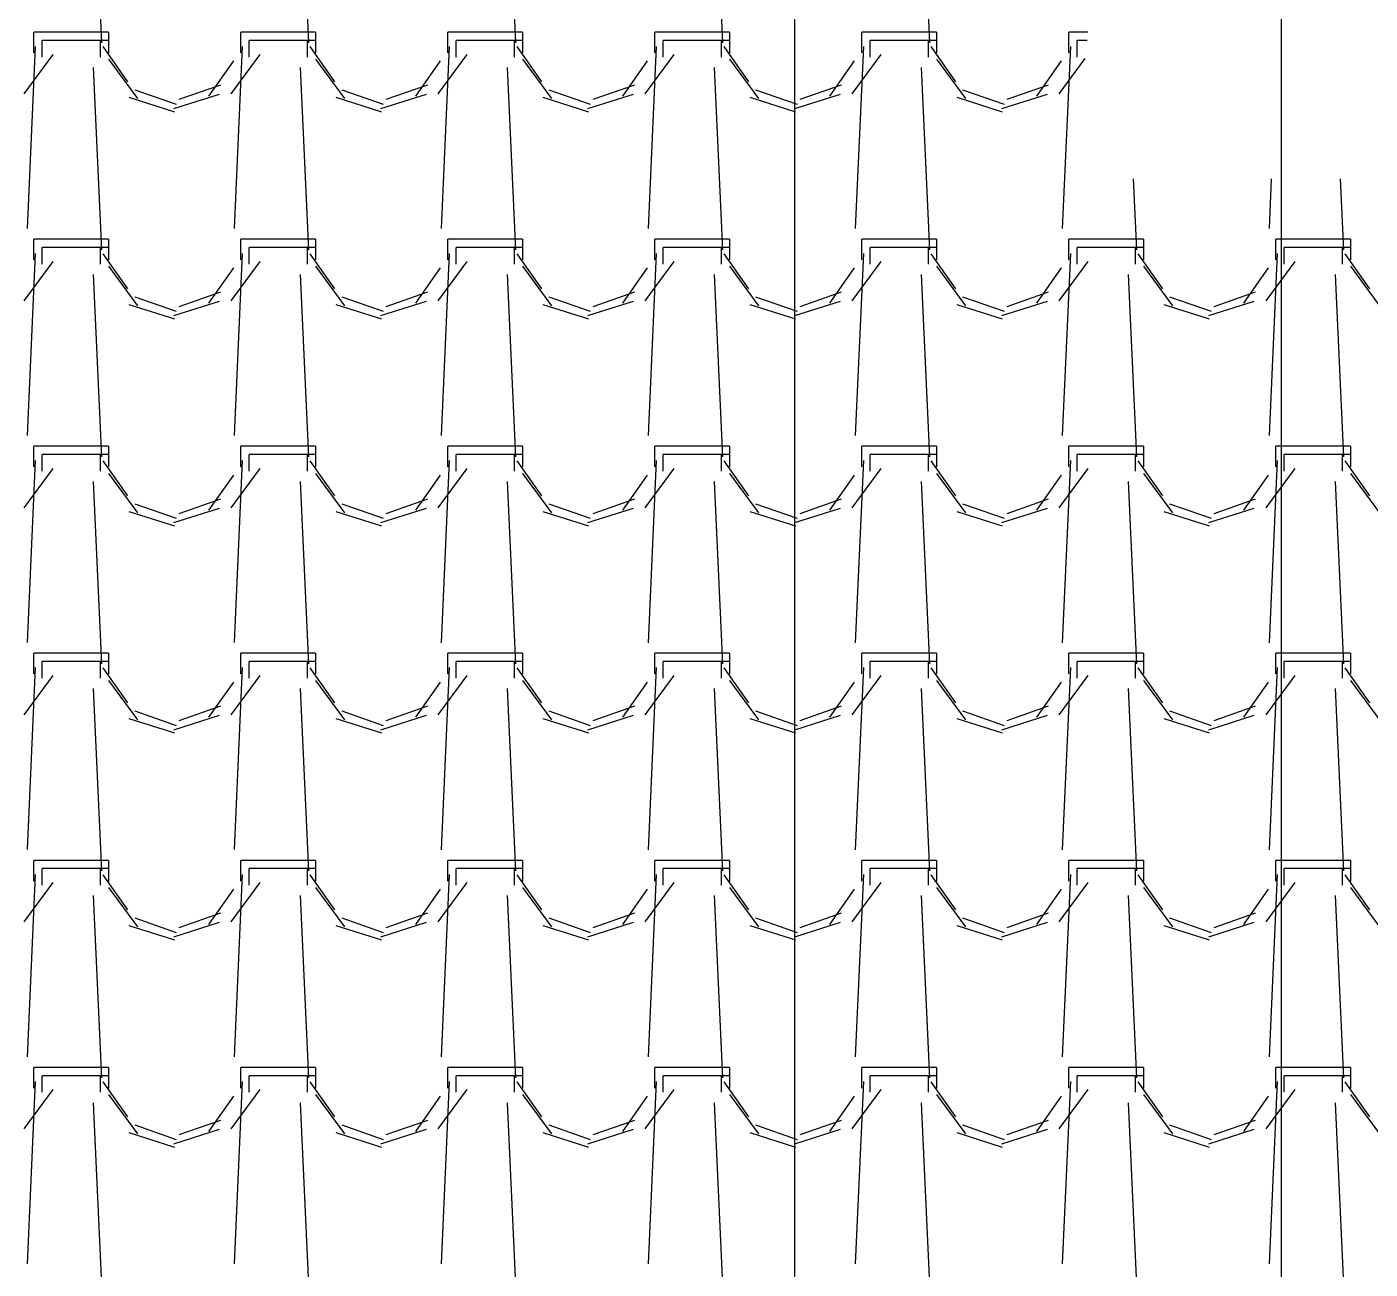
# Model space of a CAD drawing. Header units: millimetres. Extents: x 3923 to 4007, y 744 to 863.
# Drawn here: x 3932.174 to 3933.809, y 844.288 to 845.8 of the extents above; entities that cross this region are included whole.
import ezdxf

# ---------------------------------------------------------------- set-up
doc = ezdxf.new("R2010")
doc.units = ezdxf.units.MM
for name, color, linetype in [('-HIDRO', 8, 'Continuous'), ('AF', 5, 'Continuous'), ('Esgoto', 5, 'Continuous')]:
    doc.layers.add(name, color=color, linetype=linetype)

msp = doc.modelspace()

# ---------------------------------------------------------------- linework, layer by layer
at = {"layer": '-HIDRO', "linetype": 'Continuous'}
for p, q in [((3932.2543, 846.0026), (3932.2643, 845.7808)), ((3932.5063, 846.0026), (3932.5163, 845.7808)), ((3932.7583, 846.0026), (3932.7683, 845.7808)), ((3933.0103, 846.0026), (3933.0203, 845.7808)), ((3933.2623, 846.0026), (3933.2723, 845.7808)), ((3932.2628, 845.7936), (3932.1822, 845.7936)), ((3932.1822, 845.7684), (3932.1822, 845.7936)), ((3932.2628, 845.7835), (3932.1922, 845.7835)), ((3932.1922, 845.7633), (3932.1922, 845.7835)), ((3932.2729, 845.7936), (3932.2628, 845.7936)), ((3932.2628, 845.7835), (3932.2628, 845.7633)), ((3932.2729, 845.7835), (3932.2628, 845.7835)), ((3932.2729, 845.7936), (3932.2729, 845.7684)), ((3932.5148, 845.7936), (3932.4342, 845.7936)), ((3932.4342, 845.7684), (3932.4342, 845.7936)), ((3932.5148, 845.7835), (3932.4442, 845.7835)), ((3932.4442, 845.7633), (3932.4442, 845.7835)), ((3932.5249, 845.7936), (3932.5148, 845.7936)), ((3932.5148, 845.7835), (3932.5148, 845.7633)), ((3932.5249, 845.7835), (3932.5148, 845.7835)), ((3932.5249, 845.7936), (3932.5249, 845.7684)), ((3932.7668, 845.7936), (3932.6862, 845.7936)), ((3932.6862, 845.7684), (3932.6862, 845.7936)), ((3932.7668, 845.7835), (3932.6962, 845.7835)), ((3932.6962, 845.7633), (3932.6962, 845.7835)), ((3932.7769, 845.7936), (3932.7668, 845.7936)), ((3932.7668, 845.7835), (3932.7668, 845.7633)), ((3932.7769, 845.7835), (3932.7668, 845.7835)), ((3932.7769, 845.7936), (3932.7769, 845.7684)), ((3933.0188, 845.7936), (3932.9382, 845.7936)), ((3932.9382, 845.7684), (3932.9382, 845.7936)), ((3933.0188, 845.7835), (3932.9482, 845.7835)), ((3932.9482, 845.7633), (3932.9482, 845.7835)), ((3933.0289, 845.7936), (3933.0188, 845.7936)), ((3933.0188, 845.7835), (3933.0188, 845.7633)), ((3933.0289, 845.7835), (3933.0188, 845.7835)), ((3933.0289, 845.7936), (3933.0289, 845.7684)), ((3933.2708, 845.7936), (3933.1902, 845.7936)), ((3933.1902, 845.7684), (3933.1902, 845.7936)), ((3933.2708, 845.7835), (3933.2002, 845.7835)), ((3933.2002, 845.7633), (3933.2002, 845.7835)), ((3933.2809, 845.7936), (3933.2708, 845.7936)), ((3933.2708, 845.7835), (3933.2708, 845.7633)), ((3933.2809, 845.7835), (3933.2708, 845.7835)), ((3933.2809, 845.7936), (3933.2809, 845.7684)), ((3933.4654, 845.7936), (3933.4422, 845.7936)), ((3933.4422, 845.7684), (3933.4422, 845.7936)), ((3933.4643, 845.7835), (3933.4522, 845.7835)), ((3933.4522, 845.7633), (3933.4522, 845.7835)), ((3932.1703, 845.7187), (3932.2056, 845.7666)), ((3932.1838, 845.7763), (3932.1738, 845.5546)), ((3932.2659, 845.776), (3932.2961, 845.7332)), ((3932.4223, 845.7187), (3932.4576, 845.7666)), ((3932.4358, 845.7763), (3932.4258, 845.5546)), ((3932.5179, 845.776), (3932.5481, 845.7332)), ((3932.6743, 845.7187), (3932.7096, 845.7666)), ((3932.6878, 845.7763), (3932.6778, 845.5545)), ((3932.7699, 845.776), (3932.8001, 845.7332)), ((3932.9263, 845.7187), (3932.9616, 845.7666)), ((3932.9398, 845.7763), (3932.9298, 845.5545)), ((3933.0219, 845.776), (3933.0521, 845.7332)), ((3933.1783, 845.7187), (3933.2136, 845.7666)), ((3933.1919, 845.7763), (3933.1818, 845.5545)), ((3933.2739, 845.776), (3933.3041, 845.7332)), ((3933.4439, 845.7763), (3933.4338, 845.5545)), ((3932.2543, 845.7506), (3932.2643, 845.5288)), ((3932.2728, 845.7606), (3932.3081, 845.7127)), ((3932.395, 845.7157), (3932.4253, 845.7586)), ((3932.5063, 845.7506), (3932.5163, 845.5288)), ((3932.5248, 845.7606), (3932.5601, 845.7127)), ((3932.647, 845.7157), (3932.6773, 845.7586)), ((3932.7583, 845.7506), (3932.7683, 845.5288)), ((3932.7768, 845.7606), (3932.8121, 845.7127)), ((3932.899, 845.7157), (3932.9293, 845.7586)), ((3933.0103, 845.7506), (3933.0203, 845.5288)), ((3933.0288, 845.7606), (3933.0641, 845.7127)), ((3933.151, 845.7157), (3933.1813, 845.7586)), ((3933.2623, 845.7506), (3933.2723, 845.5288)), ((3933.2808, 845.7606), (3933.3161, 845.7127)), ((3933.403, 845.7157), (3933.4333, 845.7586)), ((3933.4303, 845.7187), (3933.4619, 845.7615)), ((3932.3048, 845.7236), (3932.3552, 845.7059)), ((3932.3525, 845.7006), (3932.4079, 845.7182)), ((3932.3591, 845.7119), (3932.4095, 845.7295)), ((3932.5568, 845.7236), (3932.6072, 845.7059)), ((3932.6045, 845.7006), (3932.6599, 845.7182)), ((3932.6111, 845.7119), (3932.6615, 845.7295)), ((3932.8088, 845.7236), (3932.8592, 845.7059)), ((3932.8565, 845.7006), (3932.9119, 845.7182)), ((3932.8631, 845.7119), (3932.9135, 845.7295)), ((3933.0608, 845.7236), (3933.1112, 845.7059)), ((3933.1085, 845.7006), (3933.1639, 845.7182)), ((3933.1151, 845.7119), (3933.1655, 845.7295)), ((3933.3128, 845.7236), (3933.3632, 845.7059)), ((3933.3605, 845.7006), (3933.4159, 845.7182)), ((3933.3671, 845.7119), (3933.4175, 845.7295)), ((3932.2977, 845.7143), (3932.3531, 845.6967)), ((3932.5497, 845.7143), (3932.6051, 845.6967)), ((3932.8017, 845.7143), (3932.8571, 845.6967)), ((3933.0537, 845.7143), (3933.1091, 845.6967)), ((3933.3057, 845.7143), (3933.3611, 845.6967)), ((3933.5204, 845.6149), (3933.5244, 845.5288)), ((3933.6885, 845.6149), (3933.6858, 845.5545)), ((3933.7724, 845.6149), (3933.7764, 845.5288)), ((3932.2628, 845.5416), (3932.1822, 845.5416)), ((3932.1822, 845.5164), (3932.1822, 845.5416)), ((3932.2729, 845.5416), (3932.2628, 845.5416)), ((3932.2729, 845.5416), (3932.2729, 845.5164)), ((3932.5148, 845.5416), (3932.4342, 845.5416)), ((3932.4342, 845.5164), (3932.4342, 845.5416)), ((3932.5249, 845.5416), (3932.5148, 845.5416)), ((3932.5249, 845.5416), (3932.5249, 845.5164)), ((3932.7668, 845.5416), (3932.6862, 845.5416)), ((3932.6862, 845.5164), (3932.6862, 845.5416)), ((3932.7769, 845.5416), (3932.7668, 845.5416)), ((3932.7769, 845.5416), (3932.7769, 845.5164)), ((3933.0188, 845.5416), (3932.9382, 845.5416)), ((3932.9382, 845.5164), (3932.9382, 845.5416)), ((3933.0289, 845.5416), (3933.0188, 845.5416)), ((3933.0289, 845.5416), (3933.0289, 845.5164)), ((3933.2708, 845.5416), (3933.1902, 845.5416)), ((3933.1902, 845.5164), (3933.1902, 845.5416)), ((3933.2809, 845.5416), (3933.2708, 845.5416)), ((3933.2809, 845.5416), (3933.2809, 845.5164)), ((3933.5228, 845.5416), (3933.4422, 845.5416)), ((3933.4422, 845.5164), (3933.4422, 845.5416)), ((3933.5329, 845.5416), (3933.5228, 845.5416)), ((3933.5329, 845.5416), (3933.5329, 845.5164)), ((3933.7748, 845.5416), (3933.6942, 845.5416)), ((3933.6942, 845.5164), (3933.6942, 845.5416)), ((3933.7849, 845.5416), (3933.7748, 845.5416)), ((3933.7849, 845.5416), (3933.7849, 845.5164)), ((3932.1838, 845.5243), (3932.1738, 845.3026)), ((3932.2628, 845.5315), (3932.1922, 845.5315)), ((3932.1922, 845.5113), (3932.1922, 845.5315)), ((3932.2628, 845.5315), (3932.2628, 845.5113)), ((3932.2729, 845.5315), (3932.2628, 845.5315)), ((3932.2659, 845.524), (3932.2961, 845.4812)), ((3932.4358, 845.5243), (3932.4258, 845.3026)), ((3932.5148, 845.5315), (3932.4442, 845.5315)), ((3932.4442, 845.5113), (3932.4442, 845.5315)), ((3932.5148, 845.5315), (3932.5148, 845.5113)), ((3932.5249, 845.5315), (3932.5148, 845.5315)), ((3932.5179, 845.524), (3932.5481, 845.4812)), ((3932.6878, 845.5243), (3932.6778, 845.3025)), ((3932.7668, 845.5315), (3932.6962, 845.5315)), ((3932.6962, 845.5113), (3932.6962, 845.5315)), ((3932.7668, 845.5315), (3932.7668, 845.5113)), ((3932.7769, 845.5315), (3932.7668, 845.5315)), ((3932.7699, 845.524), (3932.8001, 845.4812)), ((3932.9398, 845.5243), (3932.9298, 845.3025)), ((3933.0188, 845.5315), (3932.9482, 845.5315)), ((3932.9482, 845.5113), (3932.9482, 845.5315)), ((3933.0188, 845.5315), (3933.0188, 845.5113)), ((3933.0289, 845.5315), (3933.0188, 845.5315)), ((3933.0219, 845.524), (3933.0521, 845.4812)), ((3933.1919, 845.5243), (3933.1818, 845.3025)), ((3933.2708, 845.5315), (3933.2002, 845.5315)), ((3933.2002, 845.5113), (3933.2002, 845.5315)), ((3933.2708, 845.5315), (3933.2708, 845.5113)), ((3933.2809, 845.5315), (3933.2708, 845.5315)), ((3933.2739, 845.524), (3933.3041, 845.4812)), ((3933.4439, 845.5243), (3933.4338, 845.3025)), ((3933.5228, 845.5315), (3933.4522, 845.5315)), ((3933.4522, 845.5113), (3933.4522, 845.5315)), ((3933.5228, 845.5315), (3933.5228, 845.5113)), ((3933.5329, 845.5315), (3933.5228, 845.5315)), ((3933.5259, 845.524), (3933.5561, 845.4812)), ((3933.6959, 845.5243), (3933.6858, 845.3025)), ((3933.7748, 845.5315), (3933.7042, 845.5315)), ((3933.7042, 845.5113), (3933.7042, 845.5315)), ((3933.7748, 845.5315), (3933.7748, 845.5113)), ((3933.7849, 845.5315), (3933.7748, 845.5315)), ((3933.7779, 845.524), (3933.8081, 845.4812)), ((3932.1703, 845.4667), (3932.2056, 845.5145)), ((3932.2728, 845.5086), (3932.3081, 845.4607)), ((3932.395, 845.4637), (3932.4253, 845.5066)), ((3932.4223, 845.4667), (3932.4576, 845.5145)), ((3932.5248, 845.5086), (3932.5601, 845.4607)), ((3932.647, 845.4637), (3932.6773, 845.5066)), ((3932.6743, 845.4667), (3932.7096, 845.5145)), ((3932.7768, 845.5086), (3932.8121, 845.4607)), ((3932.899, 845.4637), (3932.9293, 845.5066)), ((3932.9263, 845.4667), (3932.9616, 845.5145)), ((3933.0288, 845.5086), (3933.0641, 845.4607)), ((3933.151, 845.4637), (3933.1813, 845.5066)), ((3933.1783, 845.4667), (3933.2136, 845.5145)), ((3933.2808, 845.5086), (3933.3161, 845.4607)), ((3933.403, 845.4637), (3933.4333, 845.5066)), ((3933.4303, 845.4667), (3933.4656, 845.5145)), ((3933.5328, 845.5086), (3933.5681, 845.4607)), ((3933.655, 845.4637), (3933.6853, 845.5066)), ((3933.6823, 845.4667), (3933.7176, 845.5145)), ((3933.7848, 845.5086), (3933.8201, 845.4607)), ((3932.2543, 845.4986), (3932.2643, 845.2768)), ((3932.5063, 845.4986), (3932.5163, 845.2768)), ((3932.7583, 845.4986), (3932.7683, 845.2768)), ((3933.0103, 845.4986), (3933.0203, 845.2768)), ((3933.2623, 845.4986), (3933.2723, 845.2768)), ((3933.5143, 845.4986), (3933.5244, 845.2768)), ((3933.7663, 845.4986), (3933.7764, 845.2768)), ((3932.3048, 845.4716), (3932.3552, 845.4539)), ((3932.3591, 845.4599), (3932.4095, 845.4775)), ((3932.5568, 845.4716), (3932.6072, 845.4539)), ((3932.6111, 845.4599), (3932.6615, 845.4775)), ((3932.8088, 845.4716), (3932.8592, 845.4539)), ((3932.8631, 845.4599), (3932.9135, 845.4775)), ((3933.0608, 845.4716), (3933.1112, 845.4539)), ((3933.1151, 845.4599), (3933.1655, 845.4775)), ((3933.3128, 845.4716), (3933.3632, 845.4539)), ((3933.3671, 845.4599), (3933.4175, 845.4775)), ((3933.5648, 845.4716), (3933.6152, 845.4539)), ((3933.6191, 845.4599), (3933.6695, 845.4775)), ((3932.2977, 845.4623), (3932.3531, 845.4447)), ((3932.3525, 845.4486), (3932.4079, 845.4662)), ((3932.5497, 845.4623), (3932.6051, 845.4447)), ((3932.6045, 845.4486), (3932.6599, 845.4662)), ((3932.8017, 845.4623), (3932.8571, 845.4447)), ((3932.8565, 845.4486), (3932.9119, 845.4662)), ((3933.0537, 845.4623), (3933.1091, 845.4447)), ((3933.1085, 845.4486), (3933.1639, 845.4662)), ((3933.3057, 845.4623), (3933.3611, 845.4447)), ((3933.3605, 845.4486), (3933.4159, 845.4662)), ((3933.5577, 845.4623), (3933.6131, 845.4447)), ((3933.6125, 845.4486), (3933.6679, 845.4662)), ((3932.2628, 845.2896), (3932.1822, 845.2896)), ((3932.1822, 845.2644), (3932.1822, 845.2896)), ((3932.2628, 845.2795), (3932.1922, 845.2795)), ((3932.1922, 845.2593), (3932.1922, 845.2795)), ((3932.2729, 845.2896), (3932.2628, 845.2896)), ((3932.2628, 845.2795), (3932.2628, 845.2593)), ((3932.2729, 845.2795), (3932.2628, 845.2795)), ((3932.2729, 845.2896), (3932.2729, 845.2644)), ((3932.5148, 845.2896), (3932.4342, 845.2896)), ((3932.4342, 845.2644), (3932.4342, 845.2896)), ((3932.5148, 845.2795), (3932.4442, 845.2795)), ((3932.4442, 845.2593), (3932.4442, 845.2795)), ((3932.5249, 845.2896), (3932.5148, 845.2896)), ((3932.5148, 845.2795), (3932.5148, 845.2593)), ((3932.5249, 845.2795), (3932.5148, 845.2795)), ((3932.5249, 845.2896), (3932.5249, 845.2644)), ((3932.7668, 845.2896), (3932.6862, 845.2896)), ((3932.6862, 845.2644), (3932.6862, 845.2896)), ((3932.7668, 845.2795), (3932.6962, 845.2795)), ((3932.6962, 845.2593), (3932.6962, 845.2795)), ((3932.7769, 845.2896), (3932.7668, 845.2896)), ((3932.7668, 845.2795), (3932.7668, 845.2593)), ((3932.7769, 845.2795), (3932.7668, 845.2795)), ((3932.7769, 845.2896), (3932.7769, 845.2644)), ((3933.0188, 845.2896), (3932.9382, 845.2896)), ((3932.9382, 845.2644), (3932.9382, 845.2896)), ((3933.0188, 845.2795), (3932.9482, 845.2795)), ((3932.9482, 845.2593), (3932.9482, 845.2795)), ((3933.0289, 845.2896), (3933.0188, 845.2896)), ((3933.0188, 845.2795), (3933.0188, 845.2593)), ((3933.0289, 845.2795), (3933.0188, 845.2795)), ((3933.0289, 845.2896), (3933.0289, 845.2644)), ((3933.2708, 845.2896), (3933.1902, 845.2896)), ((3933.1902, 845.2644), (3933.1902, 845.2896)), ((3933.2708, 845.2795), (3933.2002, 845.2795)), ((3933.2002, 845.2593), (3933.2002, 845.2795)), ((3933.2809, 845.2896), (3933.2708, 845.2896)), ((3933.2708, 845.2795), (3933.2708, 845.2593)), ((3933.2809, 845.2795), (3933.2708, 845.2795)), ((3933.2809, 845.2896), (3933.2809, 845.2644)), ((3933.5228, 845.2896), (3933.4422, 845.2896)), ((3933.4422, 845.2644), (3933.4422, 845.2896)), ((3933.5228, 845.2795), (3933.4522, 845.2795)), ((3933.4522, 845.2593), (3933.4522, 845.2795)), ((3933.5329, 845.2896), (3933.5228, 845.2896)), ((3933.5228, 845.2795), (3933.5228, 845.2593)), ((3933.5329, 845.2795), (3933.5228, 845.2795)), ((3933.5329, 845.2896), (3933.5329, 845.2644)), ((3933.7748, 845.2896), (3933.6942, 845.2896)), ((3933.6942, 845.2644), (3933.6942, 845.2896)), ((3933.7748, 845.2795), (3933.7042, 845.2795)), ((3933.7042, 845.2593), (3933.7042, 845.2795)), ((3933.7849, 845.2896), (3933.7748, 845.2896)), ((3933.7748, 845.2795), (3933.7748, 845.2593)), ((3933.7849, 845.2795), (3933.7748, 845.2795)), ((3933.7849, 845.2896), (3933.7849, 845.2644)), ((3932.1703, 845.2147), (3932.2056, 845.2625)), ((3932.1838, 845.2723), (3932.1738, 845.0506)), ((3932.2659, 845.272), (3932.2961, 845.2292)), ((3932.4223, 845.2147), (3932.4576, 845.2625)), ((3932.4358, 845.2723), (3932.4258, 845.0506)), ((3932.5179, 845.272), (3932.5481, 845.2292)), ((3932.6743, 845.2147), (3932.7096, 845.2625)), ((3932.6878, 845.2723), (3932.6778, 845.0505)), ((3932.7699, 845.272), (3932.8001, 845.2292)), ((3932.9263, 845.2147), (3932.9616, 845.2625)), ((3932.9398, 845.2723), (3932.9298, 845.0505)), ((3933.0219, 845.272), (3933.0521, 845.2292)), ((3933.1783, 845.2147), (3933.2136, 845.2625)), ((3933.1919, 845.2723), (3933.1818, 845.0505)), ((3933.2739, 845.272), (3933.3041, 845.2292)), ((3933.4303, 845.2147), (3933.4656, 845.2625)), ((3933.4439, 845.2723), (3933.4338, 845.0505)), ((3933.5259, 845.272), (3933.5561, 845.2292)), ((3933.6823, 845.2147), (3933.7176, 845.2625)), ((3933.6959, 845.2723), (3933.6858, 845.0505)), ((3933.7779, 845.272), (3933.8081, 845.2292)), ((3932.2543, 845.2466), (3932.2643, 845.0248)), ((3932.2728, 845.2566), (3932.3081, 845.2087)), ((3932.395, 845.2117), (3932.4253, 845.2546)), ((3932.5063, 845.2466), (3932.5163, 845.0248)), ((3932.5248, 845.2566), (3932.5601, 845.2087)), ((3932.647, 845.2117), (3932.6773, 845.2546)), ((3932.7583, 845.2466), (3932.7683, 845.0248)), ((3932.7768, 845.2566), (3932.8121, 845.2087)), ((3932.899, 845.2117), (3932.9293, 845.2546)), ((3933.0103, 845.2466), (3933.0203, 845.0248)), ((3933.0288, 845.2566), (3933.0641, 845.2087)), ((3933.151, 845.2117), (3933.1813, 845.2546)), ((3933.2623, 845.2466), (3933.2723, 845.0248)), ((3933.2808, 845.2566), (3933.3161, 845.2087)), ((3933.403, 845.2117), (3933.4333, 845.2546)), ((3933.5143, 845.2466), (3933.5244, 845.0248)), ((3933.5328, 845.2566), (3933.5681, 845.2087)), ((3933.655, 845.2117), (3933.6853, 845.2546)), ((3933.7663, 845.2466), (3933.7764, 845.0248)), ((3933.7848, 845.2566), (3933.8201, 845.2087)), ((3932.3591, 845.2079), (3932.4095, 845.2255)), ((3932.6111, 845.2079), (3932.6615, 845.2255)), ((3932.8631, 845.2079), (3932.9135, 845.2255)), ((3933.1151, 845.2079), (3933.1655, 845.2255)), ((3933.3671, 845.2079), (3933.4175, 845.2255)), ((3933.6191, 845.2079), (3933.6695, 845.2255)), ((3932.2977, 845.2103), (3932.3531, 845.1927)), ((3932.3048, 845.2196), (3932.3552, 845.2019)), ((3932.3525, 845.1966), (3932.4079, 845.2142)), ((3932.5497, 845.2103), (3932.6051, 845.1927)), ((3932.5568, 845.2196), (3932.6072, 845.2019)), ((3932.6045, 845.1966), (3932.6599, 845.2142)), ((3932.8017, 845.2103), (3932.8571, 845.1927)), ((3932.8088, 845.2196), (3932.8592, 845.2019)), ((3932.8565, 845.1966), (3932.9119, 845.2142)), ((3933.0537, 845.2103), (3933.1091, 845.1927)), ((3933.0608, 845.2196), (3933.1112, 845.2019)), ((3933.1085, 845.1966), (3933.1639, 845.2142)), ((3933.3057, 845.2103), (3933.3611, 845.1927)), ((3933.3128, 845.2196), (3933.3632, 845.2019)), ((3933.3605, 845.1966), (3933.4159, 845.2142)), ((3933.5577, 845.2103), (3933.6131, 845.1927)), ((3933.5648, 845.2196), (3933.6152, 845.2019)), ((3933.6125, 845.1966), (3933.6679, 845.2142)), ((3932.2628, 845.0376), (3932.1822, 845.0376)), ((3932.1822, 845.0124), (3932.1822, 845.0376)), ((3932.2729, 845.0376), (3932.2628, 845.0376)), ((3932.2729, 845.0376), (3932.2729, 845.0124)), ((3932.5148, 845.0376), (3932.4342, 845.0376)), ((3932.4342, 845.0124), (3932.4342, 845.0376)), ((3932.5249, 845.0376), (3932.5148, 845.0376)), ((3932.5249, 845.0376), (3932.5249, 845.0124)), ((3932.7668, 845.0376), (3932.6862, 845.0376)), ((3932.6862, 845.0124), (3932.6862, 845.0376)), ((3932.7769, 845.0376), (3932.7668, 845.0376)), ((3932.7769, 845.0376), (3932.7769, 845.0124)), ((3933.0188, 845.0376), (3932.9382, 845.0376)), ((3932.9382, 845.0124), (3932.9382, 845.0376)), ((3933.0289, 845.0376), (3933.0188, 845.0376)), ((3933.0289, 845.0376), (3933.0289, 845.0124)), ((3933.2708, 845.0376), (3933.1902, 845.0376)), ((3933.1902, 845.0124), (3933.1902, 845.0376)), ((3933.2809, 845.0376), (3933.2708, 845.0376)), ((3933.2809, 845.0376), (3933.2809, 845.0124)), ((3933.5228, 845.0376), (3933.4422, 845.0376)), ((3933.4422, 845.0124), (3933.4422, 845.0376)), ((3933.5329, 845.0376), (3933.5228, 845.0376)), ((3933.5329, 845.0376), (3933.5329, 845.0124)), ((3933.7748, 845.0376), (3933.6942, 845.0376)), ((3933.6942, 845.0124), (3933.6942, 845.0376)), ((3933.7849, 845.0376), (3933.7748, 845.0376)), ((3933.7849, 845.0376), (3933.7849, 845.0124)), ((3932.1838, 845.0203), (3932.1738, 844.7986)), ((3932.2628, 845.0275), (3932.1922, 845.0275)), ((3932.1922, 845.0073), (3932.1922, 845.0275)), ((3932.2628, 845.0275), (3932.2628, 845.0073)), ((3932.2729, 845.0275), (3932.2628, 845.0275)), ((3932.2659, 845.02), (3932.2961, 844.9772)), ((3932.4358, 845.0203), (3932.4258, 844.7986)), ((3932.5148, 845.0275), (3932.4442, 845.0275)), ((3932.4442, 845.0073), (3932.4442, 845.0275)), ((3932.5148, 845.0275), (3932.5148, 845.0073)), ((3932.5249, 845.0275), (3932.5148, 845.0275)), ((3932.5179, 845.02), (3932.5481, 844.9772)), ((3932.6878, 845.0203), (3932.6778, 844.7985)), ((3932.7668, 845.0275), (3932.6962, 845.0275)), ((3932.6962, 845.0073), (3932.6962, 845.0275)), ((3932.7668, 845.0275), (3932.7668, 845.0073)), ((3932.7769, 845.0275), (3932.7668, 845.0275)), ((3932.7699, 845.02), (3932.8001, 844.9772)), ((3932.9398, 845.0203), (3932.9298, 844.7985)), ((3933.0188, 845.0275), (3932.9482, 845.0275)), ((3932.9482, 845.0073), (3932.9482, 845.0275)), ((3933.0188, 845.0275), (3933.0188, 845.0073)), ((3933.0289, 845.0275), (3933.0188, 845.0275)), ((3933.0219, 845.02), (3933.0521, 844.9772)), ((3933.1919, 845.0203), (3933.1818, 844.7985)), ((3933.2708, 845.0275), (3933.2002, 845.0275)), ((3933.2002, 845.0073), (3933.2002, 845.0275)), ((3933.2708, 845.0275), (3933.2708, 845.0073)), ((3933.2809, 845.0275), (3933.2708, 845.0275)), ((3933.2739, 845.02), (3933.3041, 844.9772)), ((3933.4439, 845.0203), (3933.4338, 844.7985)), ((3933.5228, 845.0275), (3933.4522, 845.0275)), ((3933.4522, 845.0073), (3933.4522, 845.0275)), ((3933.5228, 845.0275), (3933.5228, 845.0073)), ((3933.5329, 845.0275), (3933.5228, 845.0275)), ((3933.5259, 845.02), (3933.5561, 844.9772)), ((3933.6959, 845.0203), (3933.6858, 844.7985)), ((3933.7748, 845.0275), (3933.7042, 845.0275)), ((3933.7042, 845.0073), (3933.7042, 845.0275)), ((3933.7748, 845.0275), (3933.7748, 845.0073)), ((3933.7849, 845.0275), (3933.7748, 845.0275)), ((3933.7779, 845.02), (3933.8081, 844.9772)), ((3932.1703, 844.9627), (3932.2056, 845.0105)), ((3932.2728, 845.0046), (3932.3081, 844.9567)), ((3932.395, 844.9597), (3932.4253, 845.0026)), ((3932.4223, 844.9627), (3932.4576, 845.0105)), ((3932.5248, 845.0046), (3932.5601, 844.9567)), ((3932.647, 844.9597), (3932.6773, 845.0026)), ((3932.6743, 844.9627), (3932.7096, 845.0105)), ((3932.7768, 845.0046), (3932.8121, 844.9567)), ((3932.899, 844.9597), (3932.9293, 845.0026)), ((3932.9263, 844.9627), (3932.9616, 845.0105)), ((3933.0288, 845.0046), (3933.0641, 844.9567)), ((3933.151, 844.9597), (3933.1813, 845.0026)), ((3933.1783, 844.9627), (3933.2136, 845.0105)), ((3933.2808, 845.0046), (3933.3161, 844.9567)), ((3933.403, 844.9597), (3933.4333, 845.0026)), ((3933.4303, 844.9627), (3933.4656, 845.0105)), ((3933.5328, 845.0046), (3933.5681, 844.9567)), ((3933.655, 844.9597), (3933.6853, 845.0026)), ((3933.6823, 844.9627), (3933.7176, 845.0105)), ((3933.7848, 845.0046), (3933.8201, 844.9567)), ((3932.2543, 844.9946), (3932.2643, 844.7728)), ((3932.5063, 844.9946), (3932.5163, 844.7728)), ((3932.7583, 844.9946), (3932.7683, 844.7728)), ((3933.0103, 844.9946), (3933.0203, 844.7728)), ((3933.2623, 844.9946), (3933.2723, 844.7728)), ((3933.5143, 844.9946), (3933.5244, 844.7728)), ((3933.7663, 844.9946), (3933.7764, 844.7728)), ((3932.3048, 844.9676), (3932.3552, 844.9499)), ((3932.3591, 844.9559), (3932.4095, 844.9735)), ((3932.5568, 844.9676), (3932.6072, 844.9499)), ((3932.6111, 844.9559), (3932.6615, 844.9735)), ((3932.8088, 844.9676), (3932.8592, 844.9499)), ((3932.8631, 844.9559), (3932.9135, 844.9735)), ((3933.0608, 844.9676), (3933.1112, 844.9499)), ((3933.1151, 844.9559), (3933.1655, 844.9735)), ((3933.3128, 844.9676), (3933.3632, 844.9499)), ((3933.3671, 844.9559), (3933.4175, 844.9735)), ((3933.5648, 844.9676), (3933.6152, 844.9499)), ((3933.6191, 844.9559), (3933.6695, 844.9735)), ((3932.2977, 844.9583), (3932.3531, 844.9407)), ((3932.3525, 844.9446), (3932.4079, 844.9622)), ((3932.5497, 844.9583), (3932.6051, 844.9407)), ((3932.6045, 844.9446), (3932.6599, 844.9622)), ((3932.8017, 844.9583), (3932.8571, 844.9407)), ((3932.8565, 844.9446), (3932.9119, 844.9622)), ((3933.0537, 844.9583), (3933.1091, 844.9407)), ((3933.1085, 844.9446), (3933.1639, 844.9622)), ((3933.3057, 844.9583), (3933.3611, 844.9407)), ((3933.3605, 844.9446), (3933.4159, 844.9622)), ((3933.5577, 844.9583), (3933.6131, 844.9407)), ((3933.6125, 844.9446), (3933.6679, 844.9622)), ((3932.2628, 844.7856), (3932.1822, 844.7856)), ((3932.1822, 844.7604), (3932.1822, 844.7856)), ((3932.2729, 844.7856), (3932.2628, 844.7856)), ((3932.2729, 844.7856), (3932.2729, 844.7604)), ((3932.5148, 844.7856), (3932.4342, 844.7856)), ((3932.4342, 844.7604), (3932.4342, 844.7856)), ((3932.5249, 844.7856), (3932.5148, 844.7856)), ((3932.5249, 844.7856), (3932.5249, 844.7604)), ((3932.7668, 844.7856), (3932.6862, 844.7856)), ((3932.6862, 844.7604), (3932.6862, 844.7856)), ((3932.7769, 844.7856), (3932.7668, 844.7856)), ((3932.7769, 844.7856), (3932.7769, 844.7604)), ((3933.0188, 844.7856), (3932.9382, 844.7856)), ((3932.9382, 844.7604), (3932.9382, 844.7856)), ((3933.0289, 844.7856), (3933.0188, 844.7856)), ((3933.0289, 844.7856), (3933.0289, 844.7604)), ((3933.2708, 844.7856), (3933.1902, 844.7856)), ((3933.1902, 844.7604), (3933.1902, 844.7856)), ((3933.2809, 844.7856), (3933.2708, 844.7856)), ((3933.2809, 844.7856), (3933.2809, 844.7604)), ((3933.5228, 844.7856), (3933.4422, 844.7856)), ((3933.4422, 844.7604), (3933.4422, 844.7856)), ((3933.5329, 844.7856), (3933.5228, 844.7856)), ((3933.5329, 844.7856), (3933.5329, 844.7604)), ((3933.7748, 844.7856), (3933.6942, 844.7856)), ((3933.6942, 844.7604), (3933.6942, 844.7856)), ((3933.7849, 844.7856), (3933.7748, 844.7856)), ((3933.7849, 844.7856), (3933.7849, 844.7604)), ((3932.1838, 844.7683), (3932.1738, 844.5466)), ((3932.2628, 844.7755), (3932.1922, 844.7755)), ((3932.1922, 844.7553), (3932.1922, 844.7755)), ((3932.2628, 844.7755), (3932.2628, 844.7553)), ((3932.2729, 844.7755), (3932.2628, 844.7755)), ((3932.2659, 844.768), (3932.2961, 844.7252)), ((3932.4358, 844.7683), (3932.4258, 844.5466)), ((3932.5148, 844.7755), (3932.4442, 844.7755)), ((3932.4442, 844.7553), (3932.4442, 844.7755)), ((3932.5148, 844.7755), (3932.5148, 844.7553)), ((3932.5249, 844.7755), (3932.5148, 844.7755)), ((3932.5179, 844.768), (3932.5481, 844.7252)), ((3932.6878, 844.7683), (3932.6778, 844.5465)), ((3932.7668, 844.7755), (3932.6962, 844.7755)), ((3932.6962, 844.7553), (3932.6962, 844.7755)), ((3932.7668, 844.7755), (3932.7668, 844.7553)), ((3932.7769, 844.7755), (3932.7668, 844.7755)), ((3932.7699, 844.768), (3932.8001, 844.7252)), ((3932.9398, 844.7683), (3932.9298, 844.5465)), ((3933.0188, 844.7755), (3932.9482, 844.7755)), ((3932.9482, 844.7553), (3932.9482, 844.7755)), ((3933.0188, 844.7755), (3933.0188, 844.7553)), ((3933.0289, 844.7755), (3933.0188, 844.7755)), ((3933.0219, 844.768), (3933.0521, 844.7252)), ((3933.1919, 844.7683), (3933.1818, 844.5465)), ((3933.2708, 844.7755), (3933.2002, 844.7755)), ((3933.2002, 844.7553), (3933.2002, 844.7755)), ((3933.2708, 844.7755), (3933.2708, 844.7553)), ((3933.2809, 844.7755), (3933.2708, 844.7755)), ((3933.2739, 844.768), (3933.3041, 844.7252)), ((3933.4439, 844.7683), (3933.4338, 844.5465)), ((3933.5228, 844.7755), (3933.4522, 844.7755)), ((3933.4522, 844.7553), (3933.4522, 844.7755)), ((3933.5228, 844.7755), (3933.5228, 844.7553)), ((3933.5329, 844.7755), (3933.5228, 844.7755)), ((3933.5259, 844.768), (3933.5561, 844.7252)), ((3933.6959, 844.7683), (3933.6858, 844.5465)), ((3933.7748, 844.7755), (3933.7042, 844.7755)), ((3933.7042, 844.7553), (3933.7042, 844.7755)), ((3933.7748, 844.7755), (3933.7748, 844.7553)), ((3933.7849, 844.7755), (3933.7748, 844.7755)), ((3933.7779, 844.768), (3933.8081, 844.7252)), ((3932.1703, 844.7107), (3932.2056, 844.7585)), ((3932.2728, 844.7526), (3932.3081, 844.7047)), ((3932.395, 844.7077), (3932.4253, 844.7506)), ((3932.4223, 844.7107), (3932.4576, 844.7585)), ((3932.5248, 844.7526), (3932.5601, 844.7047)), ((3932.647, 844.7077), (3932.6773, 844.7506)), ((3932.6743, 844.7107), (3932.7096, 844.7585)), ((3932.7768, 844.7526), (3932.8121, 844.7047)), ((3932.899, 844.7077), (3932.9293, 844.7506)), ((3932.9263, 844.7107), (3932.9616, 844.7585)), ((3933.0288, 844.7526), (3933.0641, 844.7047)), ((3933.151, 844.7077), (3933.1813, 844.7506)), ((3933.1783, 844.7107), (3933.2136, 844.7585)), ((3933.2808, 844.7526), (3933.3161, 844.7047)), ((3933.403, 844.7077), (3933.4333, 844.7506)), ((3933.4303, 844.7107), (3933.4656, 844.7585)), ((3933.5328, 844.7526), (3933.5681, 844.7047)), ((3933.655, 844.7077), (3933.6853, 844.7506)), ((3933.6823, 844.7107), (3933.7176, 844.7585)), ((3933.7848, 844.7526), (3933.8201, 844.7047)), ((3932.2543, 844.7426), (3932.2643, 844.5208)), ((3932.5063, 844.7426), (3932.5163, 844.5208)), ((3932.7583, 844.7426), (3932.7683, 844.5208)), ((3933.0103, 844.7426), (3933.0203, 844.5208)), ((3933.2623, 844.7426), (3933.2723, 844.5208)), ((3933.5143, 844.7426), (3933.5244, 844.5208)), ((3933.7663, 844.7426), (3933.7764, 844.5208)), ((3932.3591, 844.7039), (3932.4095, 844.7215)), ((3932.6111, 844.7039), (3932.6615, 844.7215)), ((3932.8631, 844.7039), (3932.9135, 844.7215)), ((3933.1151, 844.7039), (3933.1655, 844.7215)), ((3933.3671, 844.7039), (3933.4175, 844.7215)), ((3933.6191, 844.7039), (3933.6695, 844.7215)), ((3932.2977, 844.7063), (3932.3531, 844.6887)), ((3932.3048, 844.7156), (3932.3552, 844.6979)), ((3932.3525, 844.6926), (3932.4079, 844.7102)), ((3932.5497, 844.7063), (3932.6051, 844.6887)), ((3932.5568, 844.7156), (3932.6072, 844.6979)), ((3932.6045, 844.6926), (3932.6599, 844.7102)), ((3932.8017, 844.7063), (3932.8571, 844.6887)), ((3932.8088, 844.7156), (3932.8592, 844.6979)), ((3932.8565, 844.6926), (3932.9119, 844.7102)), ((3933.0537, 844.7063), (3933.1091, 844.6887)), ((3933.0608, 844.7156), (3933.1112, 844.6979)), ((3933.1085, 844.6926), (3933.1639, 844.7102)), ((3933.3057, 844.7063), (3933.3611, 844.6887)), ((3933.3128, 844.7156), (3933.3632, 844.6979)), ((3933.3605, 844.6926), (3933.4159, 844.7102)), ((3933.5577, 844.7063), (3933.6131, 844.6887)), ((3933.5648, 844.7156), (3933.6152, 844.6979)), ((3933.6125, 844.6926), (3933.6679, 844.7102)), ((3932.2628, 844.5336), (3932.1822, 844.5336)), ((3932.1822, 844.5084), (3932.1822, 844.5336)), ((3932.2628, 844.5235), (3932.1922, 844.5235)), ((3932.1922, 844.5033), (3932.1922, 844.5235)), ((3932.2729, 844.5336), (3932.2628, 844.5336)), ((3932.2628, 844.5235), (3932.2628, 844.5033)), ((3932.2729, 844.5235), (3932.2628, 844.5235)), ((3932.2729, 844.5336), (3932.2729, 844.5084)), ((3932.5148, 844.5336), (3932.4342, 844.5336)), ((3932.4342, 844.5084), (3932.4342, 844.5336)), ((3932.5148, 844.5235), (3932.4442, 844.5235)), ((3932.4442, 844.5033), (3932.4442, 844.5235)), ((3932.5249, 844.5336), (3932.5148, 844.5336)), ((3932.5148, 844.5235), (3932.5148, 844.5033)), ((3932.5249, 844.5235), (3932.5148, 844.5235)), ((3932.5249, 844.5336), (3932.5249, 844.5084)), ((3932.7668, 844.5336), (3932.6862, 844.5336)), ((3932.6862, 844.5084), (3932.6862, 844.5336)), ((3932.7668, 844.5235), (3932.6962, 844.5235)), ((3932.6962, 844.5033), (3932.6962, 844.5235)), ((3932.7769, 844.5336), (3932.7668, 844.5336)), ((3932.7668, 844.5235), (3932.7668, 844.5033)), ((3932.7769, 844.5235), (3932.7668, 844.5235)), ((3932.7769, 844.5336), (3932.7769, 844.5084)), ((3933.0188, 844.5336), (3932.9382, 844.5336)), ((3932.9382, 844.5084), (3932.9382, 844.5336)), ((3933.0188, 844.5235), (3932.9482, 844.5235)), ((3932.9482, 844.5033), (3932.9482, 844.5235)), ((3933.0289, 844.5336), (3933.0188, 844.5336)), ((3933.0188, 844.5235), (3933.0188, 844.5033)), ((3933.0289, 844.5235), (3933.0188, 844.5235)), ((3933.0289, 844.5336), (3933.0289, 844.5084)), ((3933.2708, 844.5336), (3933.1902, 844.5336)), ((3933.1902, 844.5084), (3933.1902, 844.5336)), ((3933.2708, 844.5235), (3933.2002, 844.5235)), ((3933.2002, 844.5033), (3933.2002, 844.5235)), ((3933.2809, 844.5336), (3933.2708, 844.5336)), ((3933.2708, 844.5235), (3933.2708, 844.5033)), ((3933.2809, 844.5235), (3933.2708, 844.5235)), ((3933.2809, 844.5336), (3933.2809, 844.5084)), ((3933.5228, 844.5336), (3933.4422, 844.5336)), ((3933.4422, 844.5084), (3933.4422, 844.5336)), ((3933.5228, 844.5235), (3933.4522, 844.5235)), ((3933.4522, 844.5033), (3933.4522, 844.5235)), ((3933.5329, 844.5336), (3933.5228, 844.5336)), ((3933.5228, 844.5235), (3933.5228, 844.5033)), ((3933.5329, 844.5235), (3933.5228, 844.5235)), ((3933.5329, 844.5336), (3933.5329, 844.5084)), ((3933.7748, 844.5336), (3933.6942, 844.5336)), ((3933.6942, 844.5084), (3933.6942, 844.5336)), ((3933.7748, 844.5235), (3933.7042, 844.5235)), ((3933.7042, 844.5033), (3933.7042, 844.5235)), ((3933.7849, 844.5336), (3933.7748, 844.5336)), ((3933.7748, 844.5235), (3933.7748, 844.5033)), ((3933.7849, 844.5235), (3933.7748, 844.5235)), ((3933.7849, 844.5336), (3933.7849, 844.5084)), ((3932.1703, 844.4587), (3932.2056, 844.5065)), ((3932.1838, 844.5163), (3932.1738, 844.2946)), ((3932.2659, 844.516), (3932.2961, 844.4732)), ((3932.4223, 844.4587), (3932.4576, 844.5065)), ((3932.4358, 844.5163), (3932.4258, 844.2946)), ((3932.5179, 844.516), (3932.5481, 844.4732)), ((3932.6743, 844.4587), (3932.7096, 844.5065)), ((3932.6878, 844.5163), (3932.6778, 844.2945)), ((3932.7699, 844.516), (3932.8001, 844.4732)), ((3932.9263, 844.4587), (3932.9616, 844.5065)), ((3932.9398, 844.5163), (3932.9298, 844.2945)), ((3933.0219, 844.516), (3933.0521, 844.4732)), ((3933.1783, 844.4587), (3933.2136, 844.5065)), ((3933.1919, 844.5163), (3933.1818, 844.2945)), ((3933.2739, 844.516), (3933.3041, 844.4732)), ((3933.4303, 844.4587), (3933.4656, 844.5065)), ((3933.4439, 844.5163), (3933.4338, 844.2945)), ((3933.5259, 844.516), (3933.5561, 844.4732)), ((3933.6823, 844.4587), (3933.7176, 844.5065)), ((3933.6959, 844.5163), (3933.6858, 844.2945)), ((3933.7779, 844.516), (3933.8081, 844.4732)), ((3932.2543, 844.4906), (3932.2643, 844.2688)), ((3932.2728, 844.5006), (3932.3081, 844.4527)), ((3932.395, 844.4557), (3932.4253, 844.4986)), ((3932.5063, 844.4906), (3932.5163, 844.2688)), ((3932.5248, 844.5006), (3932.5601, 844.4527)), ((3932.647, 844.4557), (3932.6773, 844.4986)), ((3932.7583, 844.4906), (3932.7683, 844.2688)), ((3932.7768, 844.5006), (3932.8121, 844.4527)), ((3932.899, 844.4557), (3932.9293, 844.4986)), ((3933.0103, 844.4906), (3933.0203, 844.2688)), ((3933.0288, 844.5006), (3933.0641, 844.4527)), ((3933.151, 844.4557), (3933.1813, 844.4986)), ((3933.2623, 844.4906), (3933.2723, 844.2688)), ((3933.2808, 844.5006), (3933.3161, 844.4527)), ((3933.403, 844.4557), (3933.4333, 844.4986)), ((3933.5143, 844.4906), (3933.5244, 844.2688)), ((3933.5328, 844.5006), (3933.5681, 844.4527)), ((3933.655, 844.4557), (3933.6853, 844.4986)), ((3933.7663, 844.4906), (3933.7764, 844.2688)), ((3933.7848, 844.5006), (3933.8201, 844.4527)), ((3932.3048, 844.4636), (3932.3552, 844.4459)), ((3932.3525, 844.4406), (3932.4079, 844.4582)), ((3932.3591, 844.4519), (3932.4095, 844.4695)), ((3932.5568, 844.4636), (3932.6072, 844.4459)), ((3932.6045, 844.4406), (3932.6599, 844.4582)), ((3932.6111, 844.4519), (3932.6615, 844.4695)), ((3932.8088, 844.4636), (3932.8592, 844.4459)), ((3932.8565, 844.4406), (3932.9119, 844.4582)), ((3932.8631, 844.4519), (3932.9135, 844.4695)), ((3933.0608, 844.4636), (3933.1112, 844.4459)), ((3933.1085, 844.4406), (3933.1639, 844.4582)), ((3933.1151, 844.4519), (3933.1655, 844.4695)), ((3933.3128, 844.4636), (3933.3632, 844.4459)), ((3933.3605, 844.4406), (3933.4159, 844.4582)), ((3933.3671, 844.4519), (3933.4175, 844.4695)), ((3933.5648, 844.4636), (3933.6152, 844.4459)), ((3933.6125, 844.4406), (3933.6679, 844.4582)), ((3933.6191, 844.4519), (3933.6695, 844.4695)), ((3932.2977, 844.4543), (3932.3531, 844.4366)), ((3932.5497, 844.4543), (3932.6051, 844.4366)), ((3932.8017, 844.4543), (3932.8571, 844.4366)), ((3933.0537, 844.4543), (3933.1091, 844.4366)), ((3933.3057, 844.4543), (3933.3611, 844.4366)), ((3933.5577, 844.4543), (3933.6131, 844.4366))]:
    msp.add_line(p, q, dxfattribs=at)
at = {"layer": 'AF'}
msp.add_line((3933.7009, 826.4498), (3933.7009, 847.825), dxfattribs=at)
at = {"layer": 'Esgoto'}
msp.add_line((3933.108, 847.7091), (3933.108, 839.4527), dxfattribs=at)

doc.saveas('drawing.dxf')
